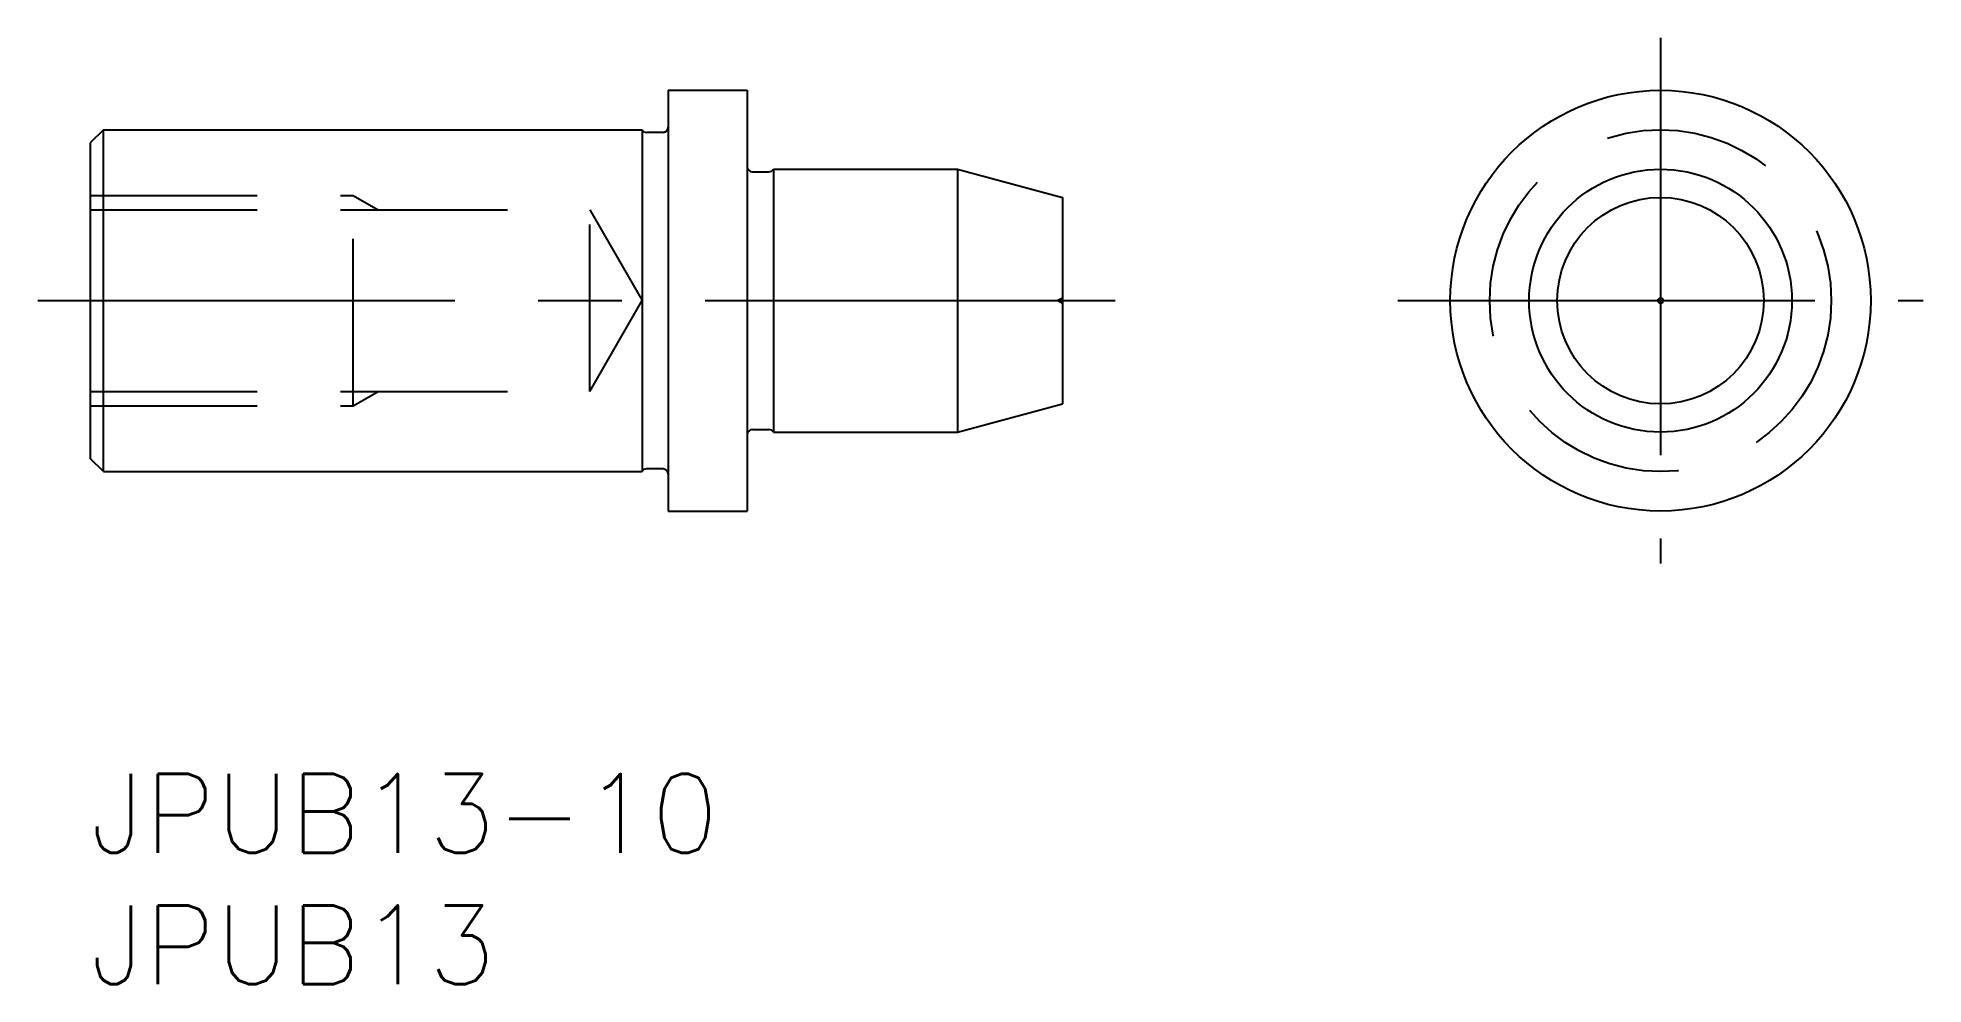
# Model space of a CAD drawing. Extents: x -2 to 69.8, y -8 to 28.
import ezdxf

# ---------------------------------------------------------------- set-up
doc = ezdxf.new("R2010")
doc.units = 0
doc.header["$LTSCALE"] = 0.5
doc.linetypes.add('CENTER', pattern=[50.8, 31.75, -6.35, 6.35, -6.35])
doc.linetypes.add('DASHED', pattern=[19.05, 12.7, -6.35])
for name, color, linetype in [('MSM_CENTER', 1, 'CENTER'), ('MSM_CONTINUOUS', 7, 'CONTINUOUS'), ('MSM_DASHED', 4, 'DASHED'), ('MSM_PART_NUMBER', 7, 'CONTINUOUS')]:
    doc.layers.add(name, color=color, linetype=linetype)
doc.styles.get("Standard").update_dxf_attribs({"font": 'txt.shx', "height": 1.5, "bigfont": 'bigfont.shx'})

# ---------------------------------------------------------------- blocks, each defined once
blk = doc.blocks.new('*U12')
at = {"layer": 'MSM_PART_NUMBER'}
blk.add_text('JPUB13-10', height=3, dxfattribs=at).set_placement((0, -3))
blk = doc.blocks.new('*U13')
at = {"layer": 'MSM_PART_NUMBER'}
blk.add_text('JPUB13', height=3, dxfattribs=at).set_placement((0, -8))

msp = doc.modelspace()

# ---------------------------------------------------------------- linework, layer by layer
at = {"layer": 'MSM_CENTER'}
for p, q in [((59.762, 28), (59.762, 8)), ((-2, 18), (39, 18)), ((49.762, 18), (69.762, 18))]:
    msp.add_line(p, q, dxfattribs=at)
at = {"layer": 'MSM_CONTINUOUS'}
for p, q in [((22, 26), (22, 10)), ((22, 26), (25, 26)), ((25, 26), (25, 10)), ((0.5, 24.5), (0, 24)), ((0.5, 11.5), (0.5, 24.5)), ((0.5, 24.5), (21, 24.5)), ((21, 24.5), (21, 11.5)), ((21.8, 24.4), (21.173, 24.4)), ((0, 24), (0, 12)), ((26, 23), (33, 23)), ((26, 23), (26, 13)), ((33, 23), (37, 21.928)), ((33, 23), (33, 13)), ((25.2, 22.9), (25.827, 22.9)), ((37, 21.928), (37, 14.072)), ((33, 13), (37, 14.072)), ((25.2, 13.1), (25.827, 13.1)), ((26, 13), (33, 13)), ((0.5, 11.5), (0, 12)), ((0.5, 11.5), (21, 11.5)), ((21.8, 11.6), (21.173, 11.6)), ((22, 10), (25, 10))]:
    msp.add_line(p, q, dxfattribs=at)
for radius in [8, 5, 3.928, 0.1]:
    msp.add_circle((59.762, 18), radius, dxfattribs=at)
for centre, start, end in [((21.173, 24.6), 210.00003, 270), ((21.8, 24.6), 270, 0), ((25.2, 23.1), 180, 270), ((25.827, 23.1), 270, 329.99997), ((25.2, 12.9), 90, 180), ((25.827, 12.9), 30.00003, 90), ((21.173, 11.4), 90, 149.99997), ((21.8, 11.4), 0, 90)]:
    msp.add_arc(centre, 0.2, start, end, dxfattribs=at)
at = {"layer": 'MSM_DASHED'}
for p, q in [((0, 22), (10, 22)), ((10, 22), (10.953, 21.45)), ((10, 14), (10, 22)), ((0, 21.45), (19.008, 21.45)), ((19.008, 14.55), (19.008, 21.45)), ((19.008, 21.45), (21, 18)), ((19.008, 14.55), (21, 18)), ((37, 18.1), (36.827, 18)), ((36.827, 18), (37, 17.9)), ((0, 14.55), (19.008, 14.55)), ((10, 14), (10.953, 14.55)), ((0, 14), (10, 14))]:
    msp.add_line(p, q, dxfattribs=at)
msp.add_circle((59.762, 18), 6.5, dxfattribs=at)

# ---------------------------------------------------------------- block references
at = {"layer": 'MSM_CONTINUOUS'}
for name in ['*U12', '*U13']:
    msp.add_blockref(name, (0, 0), dxfattribs=at)

doc.saveas('drawing.dxf')
